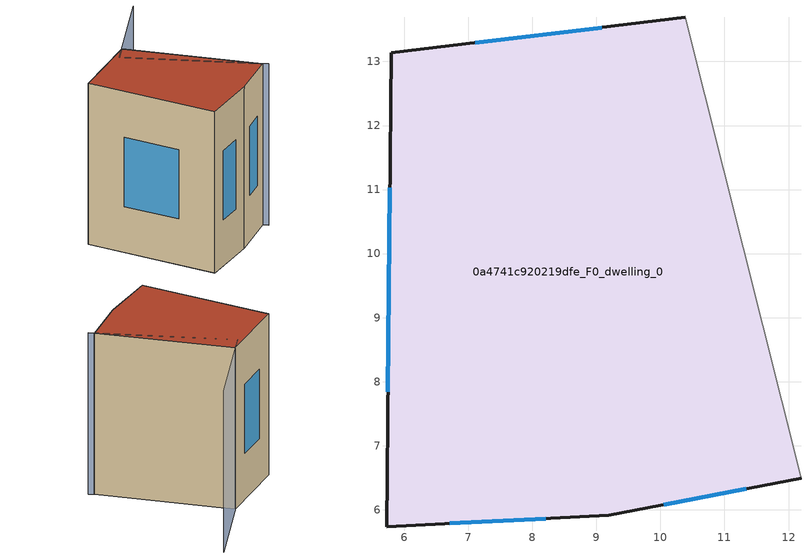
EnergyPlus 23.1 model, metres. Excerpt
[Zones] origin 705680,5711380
0a4741c920219dfe_F0_dwelling_0
 floor ground (EU_floor_Construction): 12.19,6.49 10.39,13.69 5.8,13.13 5.72,5.74 9.2,5.91 z0
 wall outside (EU_wall_Construction): 12.19,6.49 9.2,5.91 5.72,5.74 5.8,13.13 10.39,13.69 z0:9
 wall adiabatic (EU_wall_Construction): 10.39,13.69 12.19,6.49 z0:9
 window (EU_Window_Construction): 5.74,7.84 5.78,11.03 / 7.11,13.29 9.08,13.53 / 11.34,6.32 10.05,6.08 / 8.21,5.86 6.71,5.79 z2.56:6.44
 roof outside (EU_roof_Construction): 10.39,13.69 12.19,6.49 9.2,5.91 5.72,5.74 5.8,13.13 z9
shading: 12.32,6.2 9.4,13.28 / 9.4,13.28 15.39,15.75 z0:9
[Building]
EU S2 Campaign: North Axis=0; Terrain=City; Solar Distribution=FullExterior
[Site:Location]
London: Latitude=51.5; Longitude=-0.5; Time Zone=0; Elevation=25
[SizingPeriod:WeatherFileDays]
AnnualSizingPeriod: Begin Month=1; Begin Day of Month=1; End Month=12; End Day of Month=31; Day of Week for Start Day=Monday; Use Weather File Daylight Saving Period=No; Use Weather File Rain and Snow Indicators=No
[MATERIAL]
EU_InternalMass_Material: Roughness=MediumRough; Thickness=0.1; Conductivity=1; Density=1800; Specific Heat=900; Thermal Absorptance=0.9; Solar Absorptance=0.7; Visible Absorptance=0.7
[MATERIAL:NOMASS] Roughness=MediumRough; Thermal Absorptance=0.9; Solar Absorptance=0.7; Visible Absorptance=0.7
Name | Thermal Resistance
EU_wall_NoMass | 0.71061
EU_roof_NoMass | 2.41608
EU_floor_NoMass | 1.75078
[WINDOWMATERIAL:SIMPLEGLAZINGSYSTEM]
EU_Window_SimpleGlazing: UFactor=2.64892; Solar Heat Gain Coefficient=0.76; Visible Transmittance=0.76
[CONSTRUCTION]
EU_wall_Construction: EU_wall_NoMass
EU_roof_Construction: EU_roof_NoMass
EU_floor_Construction: EU_floor_NoMass
EU_InternalMass_Construction: EU_InternalMass_Material
EU_Window_Construction: EU_Window_SimpleGlazing
[ZONE]
0a4741c920219dfe_F0_dwelling_0: Type=1; Multiplier=1; Ceiling Height=autocalculate; Volume=375.128; Floor Area=autocalculate; Part of Total Floor Area=Yes
[INTERNALMASS]
0a4741c920219dfe_F0_dwelling_0_EU_InternalMass: Construction=EU_InternalMass_Construction; Zone or ZoneList=0a4741c920219dfe_F0_dwelling_0; Surface Area=41.6811
[OTHEREQUIPMENT]
EU_Step8_InternalGain_0a4741c920219dfe_F0_dwelling_0_f000: Fuel Type=Electricity; Zone or ZoneList or Space or SpaceList=0a4741c920219dfe_F0_dwelling_0; Schedule=EU_Step8_GainSchedule_0a4741c920219dfe_F0_dwelling_0_f000; Design Level Calculation Method=Watts/Area; Power per Zone Floor Area=1; Fraction Latent=0; Fraction Radiant=0; Fraction Lost=0; Carbon Dioxide Generation Rate=0; EndUse Subcategory=EU_Step8_InternalGains
[ZONEVENTILATION:DESIGNFLOWRATE]
EU_ConstantAir_0a4741c920219dfe_F0_dwelling_0: Zone or ZoneList or Space or SpaceList=0a4741c920219dfe_F0_dwelling_0; Schedule=EU_AlwaysOn; Design Flow Rate Calculation Method=AirChanges/Hour; Air Changes per Hour=0.496673; Ventilation Type=Natural; Fan Pressure Rise=0; Fan Total Efficiency=1; Constant Term Coefficient=1; Temperature Term Coefficient=0; Velocity Term Coefficient=0; Velocity Squared Term Coefficient=0; Minimum Indoor Temperature=-100; Maximum Indoor Temperature=100; Delta Temperature=-100; Minimum Outdoor Temperature=-100; Maximum Outdoor Temperature=100; Maximum Wind Speed=40
[HVACTEMPLATE:THERMOSTAT]
EU_HeatOnly_0a4741c920219dfe_F0_dwelling_0: Constant Heating Setpoint=20; Constant Cooling Setpoint=50
[HVACTEMPLATE:ZONE:IDEALLOADSAIRSYSTEM]
0a4741c920219dfe_F0_dwelling_0: Template Thermostat=EU_HeatOnly_0a4741c920219dfe_F0_dwelling_0; System Availability Schedule=EU_AlwaysOn; Maximum Heating Supply Air Temperature=50; Minimum Cooling Supply Air Temperature=13; Maximum Heating Supply Air Humidity Ratio=0.0156; Minimum Cooling Supply Air Humidity Ratio=0.0077; Heating Limit=NoLimit; Cooling Limit=NoLimit; Heating Availability Schedule=EU_AlwaysOn; Cooling Availability Schedule=EU_CoolingOff; Dehumidification Control Type=ConstantSensibleHeatRatio; Cooling Sensible Heat Ratio=0.7; Dehumidification Setpoint=60; Humidification Control Type=None; Humidification Setpoint=30; Outdoor Air Method=None; Outdoor Air Flow Rate per Person=0.00944; Outdoor Air Flow Rate per Zone Floor Area=0; Outdoor Air Flow Rate per Zone=0; Demand Controlled Ventilation Type=None; Outdoor Air Economizer Type=NoEconomizer; Heat Recovery Type=None; Sensible Heat Recovery Effectiveness=0.7; Latent Heat Recovery Effectiveness=0.65
[SIZING:ZONE]
0a4741c920219dfe_F0_dwelling_0: Zone Cooling Design Supply Air Temperature Input Method=SupplyAirTemperature; Zone Cooling Design Supply Air Temperature=13; Zone Heating Design Supply Air Temperature Input Method=SupplyAirTemperature; Zone Heating Design Supply Air Temperature=50; Zone Cooling Design Supply Air Humidity Ratio=0.008; Zone Heating Design Supply Air Humidity Ratio=0.008; Cooling Design Air Flow Method=DesignDay; Cooling Design Air Flow Rate=0; Cooling Minimum Air Flow per Zone Floor Area=0.000762; Cooling Minimum Air Flow=0; Cooling Minimum Air Flow Fraction=0.2; Heating Design Air Flow Method=DesignDay; Heating Design Air Flow Rate=0; Heating Maximum Air Flow per Zone Floor Area=0.002032; Heating Maximum Air Flow=0.141576; Heating Maximum Air Flow Fraction=0.3; Account for Dedicated Outdoor Air System=No; Dedicated Outdoor Air System Control Strategy=NeutralSupplyAir; Dedicated Outdoor Air Low Setpoint Temperature for Design=autosize; Dedicated Outdoor Air High Setpoint Temperature for Design=autosize; Zone Load Sizing Method=Sensible Load Only No Latent Load; Zone Latent Cooling Design Supply Air Humidity Ratio Input Method=HumidityRatioDifference; Zone Cooling Design Supply Air Humidity Ratio Difference=0.005; Zone Latent Heating Design Supply Air Humidity Ratio Input Method=HumidityRatioDifference; Zone Humidification Design Supply Air Humidity Ratio Difference=0.005
[SCHEDULE:CONSTANT]
Name | Hourly Value
EU_AlwaysOn | 1
EU_CoolingOff | 0
[SCHEDULE:FILE]
EU_Step8_GainSchedule_0a4741c920219dfe_F0_dwelling_0_f000: File=../../schedules/0a4741c920219dfe/0a4741c920219dfe_F0_dwelling_0_f000_gain.csv; Column Number=1; Rows to Skip at Top=0; Number of Hours of Data=8760; Column Separator=Comma; Interpolate to Timestep=No; Minutes per Item=60; Adjust Schedule for Daylight Savings=Yes
